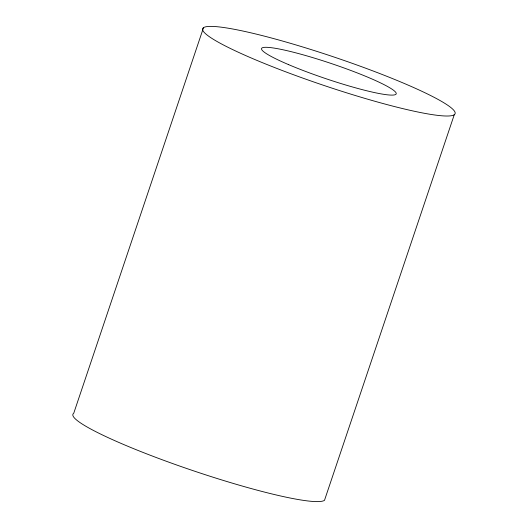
<?xml version="1.0" encoding="UTF-8"?>
<svg xmlns="http://www.w3.org/2000/svg" width="528" height="528" viewBox="0 0 528 528"><rect width="100%" height="100%" fill="white"/><g stroke="black" fill="none" stroke-linecap="round" stroke-linejoin="round"><path stroke-width="0.79" d="M203.491 27.7L73.729 413.292A133.162 15.074 18.6 0 0 183.982 467.557A133.162 15.074 18.6 0 0 324.509 500.3L454.271 114.708A133.162 15.074 18.6 0 0 279.292 40.135A133.162 15.074 18.6 0 0 253.084 58.773A133.162 15.074 18.6 0 0 454.271 114.708M288.453 64.574A71.023 8.039 18.6 0 0 395.756 94.406A71.023 8.039 18.6 0 0 302.438 54.635A71.023 8.039 18.6 0 0 288.453 64.574"/></g></svg>
